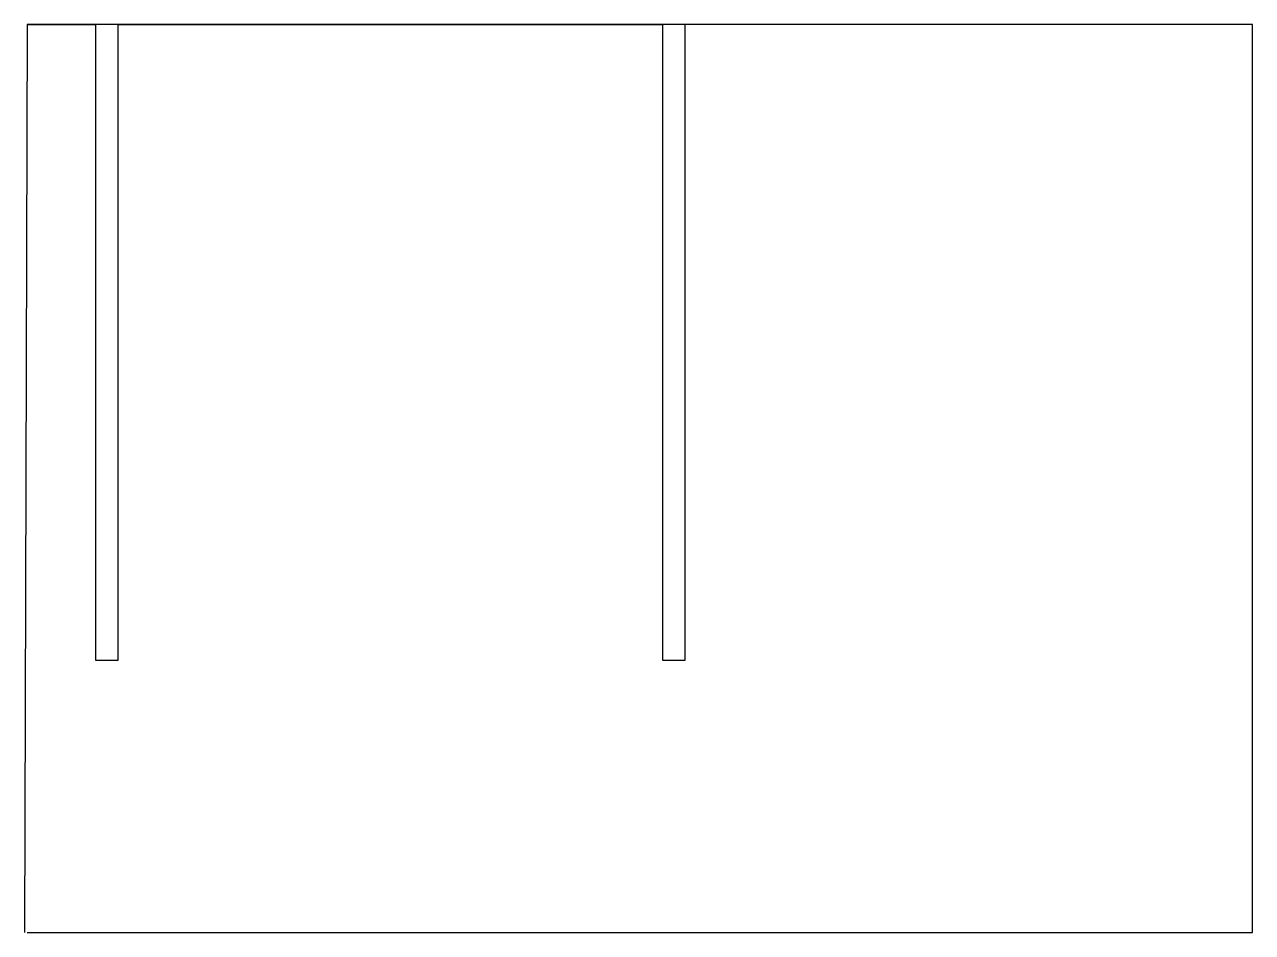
# Model space of a CAD drawing. Extents: x 11 to 281, y 53 to 253.
import ezdxf

# ---------------------------------------------------------------- set-up
doc = ezdxf.new("R2010")
doc.units = 0

msp = doc.modelspace()

# ---------------------------------------------------------------- linework, layer by layer
at = {"layer": 'Cut Layer', "color": 10}
for points in [[(11.422179, 252.651044), (10.814696, 52.652225)], [(281.420928, 252.651044), (11.422179, 252.651044)], [(11.422179, 252.651044), (26.422183, 252.651044)], [(26.422183, 252.651044), (26.422183, 112.651183)], [(31.422273, 112.651183), (31.422273, 252.651044)], [(31.422273, 252.651044), (151.42204, 252.651044)], [(151.42204, 252.651044), (151.42204, 112.651183)], [(156.42213, 112.651183), (156.42213, 252.651044)], [(281.420928, 52.651431), (281.420928, 252.651044)], [(26.422183, 112.651183), (31.422273, 112.651183)], [(151.42204, 112.651183), (156.42213, 112.651183)], [(11.422179, 52.651431), (281.420928, 52.651431)]]:
    msp.add_lwpolyline(points, dxfattribs=at)

doc.saveas('drawing.dxf')
